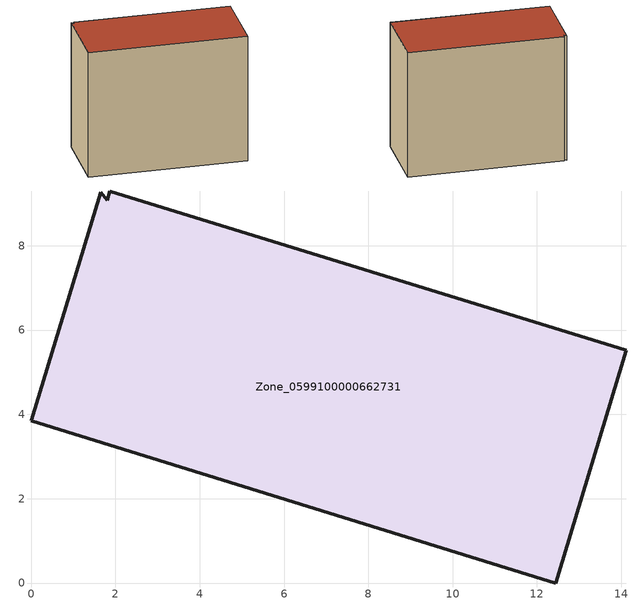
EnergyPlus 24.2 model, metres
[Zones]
Zone_0599100000662731
 floor ground (C_G): 1.87,9.3 14.12,5.52 12.44,0 0,3.85 1.65,9.27 1.8,9.08 z0
 wall outside (C_F): 12.44,0 14.12,5.52 1.87,9.3 1.8,9.08 1.65,9.27 0,3.85 12.44,0 z0:10.94
 roof outside (C_R): 14.12,5.52 1.87,9.3 1.8,9.08 1.65,9.27 0,3.85 12.44,0 z10.94
[BUILDING]
Pand.0599100000662731: North Axis=0; Terrain=City; Loads Convergence Tolerance Value=0.04; Temperature Convergence Tolerance Value=0.4; Solar Distribution=FullExterior; Maximum Number of Warmup Days=25; Minimum Number of Warmup Days=1
[Site:Location]
Rotterdam.The.Hague.AP_ZH_NLD Design_Conditions: Latitude=51.96; Longitude=4.45; Time Zone=1; Elevation=-4.5
[SITE:GROUNDTEMPERATURE:BUILDINGSURFACE]
18, 18, 18, 18, 18, 18, 18, 18, 18, 18, 18, 18
[MATERIAL] Thermal Absorptance=0.9; Solar Absorptance=0.7; Visible Absorptance=0.7
Name | Roughness | Thickness | Conductivity | Density | Specific Heat
G.TI.1946 | MediumSmooth | 0.15 | 1 | 540 | 1210
F.TI.1946 | Rough | 0.3 | 0.857143 | 1920 | 840
R.TI.1946 | MediumRough | 0.2 | 0.1 | 1500 | 1000
[CONSTRUCTION]
C_G: G.TI.1946
C_F: F.TI.1946
C_R: R.TI.1946
[ZONE]
Zone_0599100000662731: Type=1; Multiplier=1; Ceiling Height=Autocalculate; Volume=Autocalculate; Floor Area=autocalculate; Part of Total Floor Area=Yes
[ZONEINFILTRATION:DESIGNFLOWRATE]
Infil_Zone_0599100000662731: Zone or ZoneList or Space or SpaceList=Zone_0599100000662731; Schedule=AlwaysOn; Design Flow Rate Calculation Method=Flow/Area; Flow Rate per Floor Area=0.003; Constant Term Coefficient=1; Temperature Term Coefficient=0; Velocity Term Coefficient=0; Velocity Squared Term Coefficient=0
[HVACTEMPLATE:ZONE:IDEALLOADSAIRSYSTEM]
Zone_0599100000662731: Maximum Heating Supply Air Temperature=50; Minimum Cooling Supply Air Temperature=13; Maximum Heating Supply Air Humidity Ratio=0.0156; Minimum Cooling Supply Air Humidity Ratio=0.0077; Heating Limit=NoLimit; Cooling Limit=NoLimit; Dehumidification Control Type=ConstantSensibleHeatRatio; Cooling Sensible Heat Ratio=0.7; Dehumidification Setpoint=60; Humidification Control Type=None; Humidification Setpoint=30; Outdoor Air Method=None; Outdoor Air Flow Rate per Person=0.00944; Outdoor Air Flow Rate per Zone Floor Area=0; Outdoor Air Flow Rate per Zone=0; Demand Controlled Ventilation Type=None; Outdoor Air Economizer Type=NoEconomizer; Heat Recovery Type=None; Sensible Heat Recovery Effectiveness=0.7; Latent Heat Recovery Effectiveness=0.65
[ZONECONTROL:THERMOSTAT]
ThermostatControl_Zone_0599100000662731: Zone or ZoneList=Zone_0599100000662731; Control Type Schedule=DualSetpointControlType; Control 1=Thermostat_Zone_0599100000662731; Temperature Difference Between Cutout And Setpoint=0
[THERMOSTATSETPOINT:DUALSETPOINT]
Thermostat_Zone_0599100000662731: Heating Setpoint Temperature Schedule=HeatingSetpoint_Zone_0599100000662731; Cooling Setpoint Temperature Schedule=CoolingSetpoint_Zone_0599100000662731
[SCHEDULE:COMPACT]
HeatingSetpoint_Zone_0599100000662731: Through: 12/31, For: AllDays, Until: 24:00, 21
CoolingSetpoint_Zone_0599100000662731: Through: 12/31, For: AllDays, Until: 24:00, 24
DualSetpointControlType: Through: 12/31, For: AllDays, Until: 24:00, 4
AlwaysOn: Through: 12/31, For: AllDays, Until: 24:00, 1
